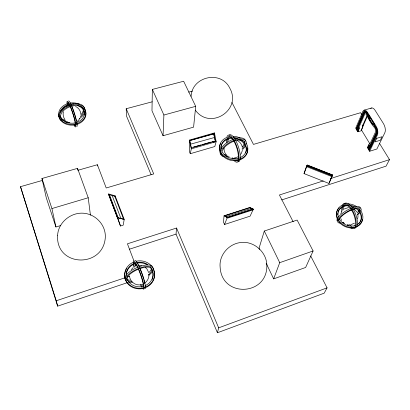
<?xml version="1.0" encoding="UTF-8"?>
<svg xmlns="http://www.w3.org/2000/svg" width="410" height="410" viewBox="0 0 410 410"><rect width="100%" height="100%" fill="white"/><g stroke="black" fill="none" stroke-linecap="round" stroke-linejoin="round"><path stroke-width="0.61" d="M189.492 140.061L189.333 151.628L190.281 153.704L214.809 146.539L216.162 141.64L214.456 132.917L189.492 140.061L191.321 148.845L190.281 153.704M152.356 89.421L151.977 110.736L163.047 135.741L193.592 127.146L195.703 106.333L183.639 81.252L152.356 89.421L163.897 115.015L163.047 135.741M213.928 142.67L213.994 141.45M214.225 137.186L214.456 132.917M148.984 274.362C149.091 277.544 147.697 280.686 145.268 282.731M310.698 255.953L327.062 287.856L324.182 293.17L217.423 332.751L176.039 234.115L176.551 228.032L127.428 243.806L133.911 260.868M224.039 215.788L223.496 222.169L224.557 224.485L250.095 216.157L253.354 209.156L249.839 207.465L224.039 215.788L227.888 217.987L253.062 209.833L252.883 209.059L249.957 207.68L225.008 215.727L225.192 216.5M63.417 111.735C62.74 114.405 63.263 117.25 64.882 119.479M363.05 124.737L362.65 127.459L361.189 130.775L357.848 131.794L356.813 130.088L364.044 113.298A3.9 1.871 73.7 0 1 367.006 114.118L368.405 116.384L369.123 118.977L372.306 124.117L373.735 124.968L375.247 127.407A3.946 1.917 72.9 0 1 376.18 132.932L368.436 149.332L367.375 147.574L368.897 144.32L370.276 143.187L375.504 132.066A2.885 1.399 72.9 0 0 374.899 128.156C371.481 124.189 368.846 119.699 366.673 114.882A2.855 1.368 73.7 0 0 364.582 114.4L359.672 125.757L359.288 128.479L357.848 131.794M114.964 197.031L115.148 195.847L108.624 193.956L120.473 226.018L123.184 225.172L124.22 219.432L115.148 195.847M357.582 218.832L358.002 216.767L357.822 214.671M191.106 96.37C191.931 76.383 221.01 69.977 229.708 88.022C242.264 109.803 210.176 130.682 195.298 110.126M217.423 332.751L218.668 327.846L176.551 228.032M340.787 213.687L341.894 211.299M332.187 175.921L332.474 174.926L307.274 165.025L306.665 165.886L304.03 173.594L328.984 183.449L332.187 175.921L306.665 165.886M332.161 175.403L332.279 174.993L307.884 165.404L307.638 165.763L332.197 175.413L331.782 176.556L307.141 166.86L307.679 165.773M266.198 263.271L273.644 278.877L305.64 267.469L313.107 250.971L297.127 220.052L264.306 231.03L259.028 248.25L259.576 249.408M242.392 150.367L241.387 153.273L240.619 154.314M307.274 165.025L304.03 173.594M273.644 278.877L279.728 262.666L264.306 231.03M224.557 224.485L227.258 217.602L253.354 209.156M328.984 183.449L332.474 174.926M307.603 166.127L307.884 165.404M332.279 174.993L331.869 176.126L332.197 175.413M369.62 151.29L377.354 135.064A6.729 3.27 72.9 0 0 375.944 125.901L367.673 112.596A6.657 3.198 73.7 0 0 362.794 111.51L355.675 128.197L356.244 129.14L363.444 112.335A5.171 2.48 73.7 0 1 364.803 111.264L365.525 111.448A5.171 2.48 73.7 0 1 366.648 112.376L375.596 126.654A5.227 2.537 72.9 0 1 376.918 129.806L377.138 131.159A5.227 2.537 72.9 0 1 376.8 133.932L369.026 150.311L369.62 151.29L376.882 149.004L384.836 132.753A6.709 3.326 72.9 0 0 383.463 123.62L375.13 110.377A6.637 3.254 73.7 0 0 370.742 108.46M356.244 129.14L363.721 112.253A5.166 2.486 73.7 0 1 365.079 111.182L365.802 111.366A5.166 2.486 73.7 0 1 366.924 112.294L367.616 113.278M356.813 130.088L364.316 113.216M358.965 128.371C357.407 135.392 357.151 125.66 358.96 127.976M362.583 125.793L367.278 115.082M367.678 115.482L361.374 129.826L369.902 143.859M368.436 149.332L376.457 132.845A3.946 1.917 72.9 0 0 375.524 127.32L374.012 124.886L372.587 124.035L369.4 118.895L368.682 116.296L367.283 114.036A3.9 1.876 73.7 0 0 364.469 112.929M342.14 205.758L342.714 204.544A13.422 5.725 67.9 0 1 351.129 208.244L352.882 211.119A13.422 5.725 67.9 0 1 355.808 226.171L354.937 227.806A13.422 5.725 67.9 0 1 350.253 227.709M369.026 150.311L370.102 148.533M370.64 147.4L377.077 133.845M343.606 204.662L343.867 204.108A13.417 5.745 67.9 0 1 352.303 207.798L354.061 210.668A13.417 5.745 67.9 0 1 356.972 225.715L356.1 227.35A13.417 5.745 67.9 0 1 354.814 228.175M369.676 145.852L368.375 148.21L368.159 147.467L369.246 145.15L369.63 145.35M379.532 143.449L389.5 159.639L386.066 166.147L281.675 199.931M79.888 118.244L78.331 120.514L77.172 121.411M131.277 269.693L133.168 267.545M109.439 194.765L108.86 195.221L117.598 218.228L118.198 217.772L123.569 219.104L114.8 196.287L109.439 194.765L118.198 217.772M354.476 223.153L350.714 224.777M122.974 219.55L123.569 219.104M344.282 208.967L348.541 207.511M238.056 156.774L234.827 157.973M342.452 205.097L341.812 205.333A13.545 11.255 25.9 0 0 338.399 219.945A13.545 11.255 25.9 0 0 354.881 226.955L357.863 225.792A13.545 11.255 25.9 0 0 360.774 210.689M218.668 327.846L327.062 287.856M133.317 262.292L132.532 262.579A15.001 13.714 -6.4 0 0 125.66 279.748A15.001 13.714 -6.4 0 0 143.259 287.799L146.934 286.4A15.001 13.714 -6.4 0 0 152.72 267.607M279.728 262.666L313.107 250.971M142.362 284.279L140.871 284.719M42.64 180.354L20.5 186.678L57.656 306.142L127.187 282.715M57.656 306.142L56.237 300.781L125.281 277.678M127.1 277.068L129.519 276.258M225.008 215.727L227.699 217.208L252.883 209.059M129.483 249.183L176.039 234.115M226.361 216.454L226.546 217.228L226.33 216.47L251.427 208.357M323.213 180.928L279.425 194.991L293.16 221.769M330.511 178.586L389.5 159.639M90.436 215.158L88.222 197.753L77.546 168.356L41.948 178.499L46.289 197.81L55.934 226.991L60.798 225.505M373.735 124.968L374.012 124.886M372.306 124.117L372.587 124.035M369.123 118.977L369.4 118.895M368.405 116.384L368.682 116.296M55.934 226.991L51.932 208.562L88.222 197.753M364.065 110.187L371.481 107.999M67.107 103.884L66.384 104.094A13.622 10.737 -4.7 0 0 59.353 117.398A13.622 10.737 -4.7 0 0 74.902 124.071L78.295 123.056A13.622 10.737 -4.7 0 0 84.45 108.455M193.571 147.118L200.951 144.976M202.181 144.622L210.796 142.126M212.026 141.773L215.363 141.045L191.111 147.831M191.321 148.845L216.162 141.64M190.327 144.243L214.661 137.447L215.363 141.045M78.31 170.171L97.375 164.723L106.216 187.99L153.724 173.927L126.213 108.727L152.192 101.813M190.168 140.435L213.661 133.706L214.63 137.483M189.569 140.609L213.923 133.87M163.897 115.015L195.703 106.333M188.682 92.096L192.392 91.107M139.769 284.904C134.613 285.309 129.888 281.127 129.483 275.997M138.816 265.342L141.64 265.649M108.624 193.956L117.68 217.777L124.22 219.432M68.501 122.216L69.895 122.754M75.558 106.446C78.535 107.717 80.555 110.731 80.847 113.934M237.287 140.497C239.886 141.819 241.731 144.325 242.361 147.149M214.368 137.319L214.661 137.447M342.924 222.266L344.656 223.568M354.23 209.218L356.823 211.924M145.401 267.489L147.057 269.114L148.476 272.086M226.638 155.364C224.839 153.299 223.768 150.68 224.065 147.923M368.605 114.872L371.25 119.125M372.239 120.719L373.233 122.318M373.894 123.379L374.555 124.445M361.922 114.856L360.595 112.699L253.472 144.402L231.963 102.469M356.51 129.058L357.084 130.006M368.708 149.245L369.297 150.224M151.1 174.68L126.444 115.927L126.213 108.727M340.838 218.545L341.622 220.549M112.12 195.508L120.914 218.458M135.028 263.809L135.925 266.162M117.68 217.777L120.473 226.018M41.948 178.499L51.932 208.562M20.5 186.678L56.237 300.781M227.699 217.208L227.888 217.987M189.809 140.779L191.352 148.005M377.282 130.154L377.395 130.867M213.779 134.311L214.015 135.51M214.63 138.483L214.866 139.682M67.23 104.709L67.009 103.202A13.479 1.712 72.2 0 1 69.7 104.801L70.838 107.451A13.479 1.712 72.2 0 1 75.548 123.179L75.824 125.24A13.479 1.712 72.2 0 1 74.031 125.245M77.546 168.356L77.813 170.242M97.375 164.723L97.493 165.953M133.332 262.933L133.301 261.764A14.944 2.147 70.4 0 1 137.847 267.233L139.282 270.59A14.944 2.147 70.4 0 1 144.053 286.995L144.048 288.543A14.944 2.147 70.4 0 1 142.962 288.804M71.581 106.241A12.146 7.108 -21 0 1 82.774 107.984A12.146 7.108 -21 0 1 80.314 116.84M67.532 121.452A12.146 7.108 -21 0 1 61.654 119.254A12.213 9.63 -4.7 0 0 62.299 120.145M61.013 118.352A12.146 7.108 -21 0 1 70.971 106.415M82.902 107.871A12.136 7.119 -21 0 1 80.683 115.066M65.503 120.273A12.136 7.119 -21 0 1 60.921 117.854M84.583 108.819A13.515 7.928 -21 0 0 72.365 104.048L68.947 105.042A13.515 7.928 -21 0 0 59.921 118.741M85.029 109.834A13.525 7.913 -21 0 0 72.811 105.083L69.392 106.077A13.525 7.913 -21 0 0 60.726 120.166M84.829 112.022A13.525 7.913 -21 0 1 79.484 118.541M68.332 122.323A13.525 7.913 -21 0 1 65.867 122.252M84.834 109.767A13.602 10.727 -4.7 0 1 78.397 123.861L75.015 124.871A13.602 10.727 -4.7 0 1 58.83 115.671M61.408 110.531A12.213 9.63 -4.7 0 1 68.342 105.426M77.593 105.519A12.213 9.63 -4.7 0 1 84.506 115.056M69.731 103.125A13.622 10.737 -4.7 0 1 79.35 104.212M80.15 105.97A12.233 9.64 -4.7 0 1 76.424 122.534M75.404 122.821A12.233 9.64 -4.7 0 1 60.301 115.907M60.27 112.135A12.233 9.64 -4.7 0 1 69.439 104.283M71.319 103.991A12.233 9.64 -4.7 0 1 73.856 103.971M75.389 124.86A12.105 1.537 72.2 0 1 74.102 124.691M67.696 106.031A12.105 1.537 72.2 0 1 69.474 104.929M69.951 105.929A12.105 1.537 72.2 0 1 75.296 123.395M68.613 100.896A13.468 1.737 72.2 0 1 71.038 104.412L72.18 107.061A13.468 1.737 72.2 0 1 76.875 122.785L77.147 124.84A13.468 1.737 72.2 0 1 76.772 126.557M69.003 105.652A12.095 1.558 72.2 0 1 68.731 103.135M71.996 107.179A12.095 1.558 72.2 0 1 72.631 108.773M72.842 109.332A12.095 1.558 72.2 0 1 73.887 112.284M74.087 112.888A12.095 1.558 72.2 0 1 74.666 114.733M74.851 115.338A12.095 1.558 72.2 0 1 75.512 117.711M75.66 118.28A12.095 1.558 72.2 0 1 76.265 120.894M235.837 140.563A12.777 6.006 -28.6 0 1 244.457 141.558A12.777 6.006 -28.6 0 1 242.049 149.014M227.852 156.041A12.777 6.006 -28.6 0 1 225.126 155.933M221.918 152.069A12.777 6.006 -28.6 0 1 234.12 141.117M244.278 141.327A12.761 6.022 -28.7 0 1 242.187 147.072M226.238 154.965A12.761 6.022 -28.7 0 1 224.019 154.693M221.338 154.78A14.212 6.709 -28.7 0 1 232.685 139.518L236.078 138.401A14.212 6.709 -28.7 0 1 245.667 141.122M246.22 143.864A14.227 6.693 -28.6 0 0 236.703 139.538L233.305 140.65A14.227 6.693 -28.6 0 0 221.595 149.799A14.227 6.693 -28.6 0 0 224.009 156.779M245.477 145.827A14.227 6.693 -28.6 0 1 242.602 149.522M229.113 156.666A14.227 6.693 -28.6 0 1 227.289 156.927M247.522 147.877A14.212 11.716 10.7 0 1 241.28 159.27L237.918 160.407A14.212 11.716 10.7 0 1 222.984 156.118A14.212 11.716 10.7 0 1 220.759 143.213M220.893 148.492A12.761 10.522 10.7 0 1 232.757 138.308M234.402 138.406A12.761 10.522 10.7 0 1 236.032 138.683M238.64 139.513A12.761 10.522 10.7 0 1 245.636 152.925M246.205 143.305A14.237 11.726 10.7 0 1 241.449 158.475L238.082 159.608A14.237 11.726 10.7 0 1 220.903 152.371A14.237 11.726 10.7 0 1 226.166 137.709L226.889 137.473L227.002 136.791A14.237 4.5 71.7 0 1 233.428 139.246L235.027 142.152A14.237 4.5 71.7 0 1 238.948 158.701L238.528 160.74A14.237 4.5 71.7 0 1 234.033 160.546M233.095 136.31A14.237 11.726 10.7 0 1 240.183 138.016M240.737 139.687A12.782 10.532 10.7 0 1 240.014 157.686M238.41 158.229A12.782 10.532 10.7 0 1 222.292 152.048M221.133 148.799A12.782 10.532 10.7 0 1 231.276 137.57M233.459 137.504A12.782 10.532 10.7 0 1 237.779 138.308M237.554 160.223A12.782 4.044 71.7 0 1 235.483 160.623M233.439 158.813A12.782 4.044 71.7 0 1 232.721 157.855M227.268 141.87A12.782 4.044 71.7 0 1 232.736 139.287M233.618 140.645A12.782 4.044 71.7 0 1 238.133 158.813M232.68 158.829A14.237 4.5 71.7 0 1 232.045 157.845M226.802 142.649A14.237 4.5 71.7 0 1 226.622 139.39M229.062 135.059A14.227 4.525 71.7 0 1 234.756 138.811L236.355 141.716A14.227 4.525 71.7 0 1 240.265 158.255L239.84 160.295A14.227 4.525 71.7 0 1 237.877 161.786M235.089 158.793A12.777 4.064 71.7 0 1 234.371 157.917M228.529 140.435A12.777 4.064 71.7 0 1 229.241 136.807M353.21 209.377A12.044 3.921 -30.2 0 1 357.361 214.409M343.114 222.184A12.044 3.921 -30.2 0 1 342.068 222.338M339.137 219.54A12.044 3.921 -30.2 0 1 352.144 209.766M359.339 209.054A12.033 3.936 -30.2 0 1 357.13 212.867M337.066 220.841A13.397 4.382 -30.2 0 1 350.473 208.521L353.476 207.383A13.397 4.382 -30.2 0 1 360.477 207.926M360.569 211.457A13.412 4.366 -30.2 0 0 354.163 208.5L351.155 209.643A13.412 4.366 -30.2 0 0 339.249 218.012A13.412 4.366 -30.2 0 0 340.064 223.142M359.857 212.503A13.412 4.366 -30.2 0 1 357.781 214.732M343.749 222.625A13.412 4.366 -30.2 0 1 342.709 222.876M362.471 219.309A13.525 11.244 26 0 1 357.52 226.433L354.542 227.591A13.525 11.244 26 0 1 339.039 221.964A13.525 11.244 26 0 1 339.085 207.798M356.106 208.505A12.146 10.096 26 0 1 358.811 223.752M337.666 214.845A12.146 10.096 26 0 1 337.784 213.231M338.024 212.195A12.146 10.096 26 0 1 348.582 205.738M351.021 206.117A12.146 10.096 26 0 1 353.963 207.199M348.049 203.873A13.545 11.255 25.9 0 1 356.751 206.676M357.874 209.054A12.167 10.106 25.9 0 1 356.972 224.767M355.414 225.459A12.167 10.106 25.9 0 1 339.065 218.571M338.419 216.946A12.167 10.106 25.9 0 1 346.496 205.143M349.515 205.128A12.167 10.106 25.9 0 1 355.398 207.147M349.125 225.756A12.054 5.14 67.9 0 1 347.849 224.424M342.309 210.376A12.054 5.14 67.9 0 1 349.976 207.865A12.054 5.14 67.9 0 1 354.932 225.556M347.987 225.638A13.422 5.725 67.9 0 1 347.239 224.731M341.73 211.422A13.422 5.725 67.9 0 1 341.781 206.768M351.544 226.274A12.044 5.156 67.9 0 1 349.422 224.46M343.457 209.94A12.044 5.156 67.9 0 1 345.082 204.713M139.748 268.668A13.53 5.099 -24 0 1 151.034 267.889A13.53 5.099 -24 0 1 148.446 274.761M131.923 281.486A13.53 5.099 -24 0 1 127.838 280.691M127.469 280.373A13.53 5.099 -24 0 1 138.641 269.088M151.408 268.299A13.52 5.115 -24 0 1 148.743 272.742M130.385 280.199A13.52 5.115 -24 0 1 126.931 279.077M125.665 279.861A15.057 5.699 -24 0 1 137.032 267.566L140.732 266.192A15.057 5.699 -24 0 1 152.72 267.12M153.355 269.437A15.073 5.678 -24 0 0 141.296 267.499L137.591 268.878A15.073 5.678 -24 0 0 126.644 281.496M152.858 270.928A15.073 5.678 -24 0 1 148.815 275.31M132.343 282.188A15.073 5.678 -24 0 1 128.53 282.157M153.765 270.39A14.975 13.699 -6.4 0 1 146.923 287.01L143.259 288.404A14.975 13.699 -6.4 0 1 125.158 272.009M125.332 271.435A14.975 13.699 -6.4 0 1 126.941 268.15M152.028 270.134A13.448 12.3 -6.4 0 1 152.1 279.533M127.187 279.953A13.448 12.3 -6.4 0 1 126.798 278.943M126.239 274.69A13.448 12.3 -6.4 0 1 135.7 263.44M137.97 262.948A13.448 12.3 -6.4 0 1 147.339 264.901M150.27 267.407A13.448 12.3 -6.4 0 1 151.792 269.652M136.156 261.252A15.001 13.714 -6.4 0 1 151.264 265.67M150.957 267.633A13.468 12.315 -6.4 0 1 145.371 285.565M143.725 286.185A13.468 12.315 -6.4 0 1 126.767 278.329M126.224 275.689A13.468 12.315 -6.4 0 1 134.593 263.179M136.817 262.513A13.468 12.315 -6.4 0 1 147.815 264.568M142.034 286.846A13.417 1.927 70.4 0 1 140.446 284.207M134.326 267.166A13.417 1.927 70.4 0 1 137.396 266.91M138.672 269.734A13.417 1.927 70.4 0 1 143.536 286.667M141.681 287.077A14.944 2.147 70.4 0 1 140.748 285.427M133.993 266.941A14.944 2.147 70.4 0 1 133.409 263.927M135.049 260.499A14.934 2.178 70.4 0 1 139.297 266.695L140.738 270.052A14.934 2.178 70.4 0 1 145.494 286.446L145.483 287.999A14.934 2.178 70.4 0 1 145.099 288.614M143.449 286.308A13.407 1.953 70.4 0 1 142.429 284.724M135.602 266.023A13.407 1.953 70.4 0 1 135.233 263.117M136.643 262.615A13.407 1.953 70.4 0 1 137.294 263.543M137.934 264.624A13.407 1.953 70.4 0 1 138.534 265.752M140.117 269.196A13.407 1.953 70.4 0 1 143.449 278.498M143.777 279.646A13.407 1.953 70.4 0 1 144.371 281.972M144.515 282.633A13.407 1.953 70.4 0 1 144.75 283.853M376.785 128.371A5.227 2.542 72.9 0 1 377.01 129.042M377.436 132.333A5.227 2.542 72.9 0 1 377.246 133.404M57.615 235.314C55.545 266.818 102.474 268.576 105.262 238.148C106.39 225.469 95.761 213.912 83.194 213.2C70.669 212.344 58.184 222.609 57.615 235.314M266.823 264.691C268.248 295.8 221.748 298.29 220.129 267.182C218.884 255.538 228.165 244.514 239.573 242.674C252.862 240.147 266.295 251.32 266.823 264.691M357.387 130.021C358.422 133.496 359.58 122.528 357.387 130.021M367.939 147.605C369.015 151.111 370.461 139.81 367.939 147.605M376.698 138.37L375.006 141.901L380.336 140.246L382.064 136.709L376.698 138.37M369.456 117.957A0.61 0.297 73.5 0 0 369.958 118.767A0.61 0.297 73.5 0 0 369.948 117.824A0.61 0.297 73.5 0 0 369.456 117.957"/></g></svg>
